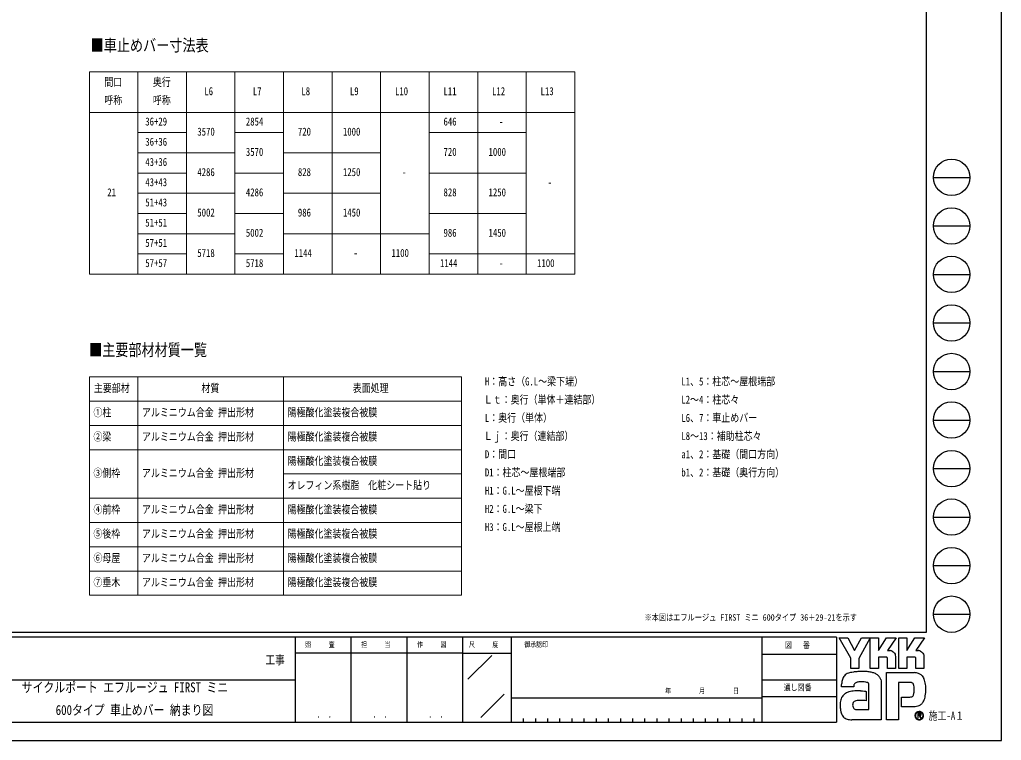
# Model space of a CAD drawing. Units: millimetres, scale not verified. Extents: x -12615 to 12615, y -8910 to 8910.
# Drawn here: x 480 to 12615, y -8910 to 0 of the extents above; entities that cross this region are included whole.
import ezdxf
from ezdxf.enums import TextEntityAlignment as Align

# ---------------------------------------------------------------- set-up
doc = ezdxf.new("R2010")
doc.units = ezdxf.units.MM
doc.header["$LTSCALE"] = 40
doc.layers.add('0-1_TABLE1', color=7, linetype='Continuous', lineweight=18)
doc.layers.add('0-2_USER1', color=3, linetype='Continuous')
doc.layers.add('0-7_YKK_ZWAK', color=7, linetype='Continuous')
doc.styles.add('ＭＳ ゴシック', font='')
doc.styles.get('ＭＳ ゴシック').set_extended_font_data('MS Gothic')

msp = doc.modelspace()

# ---------------------------------------------------------------- linework, layer by layer
at = {"layer": '0-1_TABLE1'}
for p, q in [((1341.76, -646.22), (7341.76, -646.22)), ((1341.76, -646.22), (1341.76, -3146.22)), ((1941.76, -646.22), (1941.76, -3146.22)), ((2541.76, -646.22), (2541.76, -3146.22)), ((3141.76, -646.22), (3141.76, -3146.22)), ((3741.76, -646.22), (3741.76, -3146.22)), ((4341.76, -646.22), (4341.76, -3146.22)), ((4941.76, -646.22), (4941.76, -3146.22)), ((5541.76, -646.22), (5541.76, -3146.22)), ((6141.76, -646.22), (6141.76, -3146.22)), ((6741.76, -646.22), (6741.76, -3146.22)), ((7341.76, -646.22), (7341.76, -3146.22)), ((1341.76, -1146.22), (7341.76, -1146.22)), ((1941.76, -1396.22), (2541.76, -1396.22)), ((3141.76, -1396.22), (3741.76, -1396.22)), ((5541.76, -1396.22), (6741.76, -1396.22)), ((1941.76, -1646.22), (3141.76, -1646.22)), ((3741.76, -1646.22), (4941.76, -1646.22)), ((1941.76, -1896.22), (2541.76, -1896.22)), ((3141.76, -1896.22), (3741.76, -1896.22)), ((5541.76, -1896.22), (6741.76, -1896.22)), ((1941.76, -2146.22), (3141.76, -2146.22)), ((3741.76, -2146.22), (4941.76, -2146.22)), ((1941.76, -2396.22), (2541.76, -2396.22)), ((3141.76, -2396.22), (3741.76, -2396.22)), ((5541.76, -2396.22), (6741.76, -2396.22)), ((1941.76, -2646.22), (3141.76, -2646.22)), ((3741.76, -2646.22), (5541.76, -2646.22)), ((1941.76, -2896.22), (2541.76, -2896.22)), ((3141.76, -2896.22), (3741.76, -2896.22)), ((5541.76, -2896.22), (7341.76, -2896.22)), ((1341.76, -3146.22), (7341.76, -3146.22)), ((1341.76, -4417.03), (5941.76, -4417.03)), ((1341.76, -4417.03), (1341.76, -7117.03)), ((1941.76, -4417.03), (1941.76, -7117.03)), ((3741.76, -4417.03), (3741.76, -7117.03)), ((5941.76, -4417.03), (5941.76, -7117.03)), ((1341.76, -4717.03), (5941.76, -4717.03)), ((1341.76, -5017.03), (5941.76, -5017.03)), ((1341.76, -5317.03), (5941.76, -5317.03)), ((3741.76, -5617.03), (5941.76, -5617.03)), ((1341.76, -5917.03), (5941.76, -5917.03)), ((1341.76, -6217.03), (5941.76, -6217.03)), ((1341.76, -6517.03), (5941.76, -6517.03)), ((1341.76, -6817.03), (5941.76, -6817.03)), ((1341.76, -7117.03), (5941.76, -7117.03))]:
    msp.add_line(p, q, dxfattribs=at)
at = {"layer": '0-7_YKK_ZWAK'}
for p, q in [((11685.06, 8325), (11685.06, -7575)), ((11775.06, -1950), (12225.06, -1950)), ((11775.06, -2550), (12225.06, -2550)), ((11775.06, -3150), (12225.06, -3150)), ((11775.06, -3750), (12225.06, -3750)), ((11775.06, -4350), (12225.06, -4350)), ((11775.06, -4950), (12225.06, -4950)), ((11775.06, -5550), (12225.06, -5550)), ((11775.06, -6150), (12225.06, -6150)), ((11775.06, -6750), (12225.06, -6750)), ((11775.06, -7350), (12225.06, -7350)), ((11685.06, -7575), (-11714.94, -7575)), ((3885.06, -7635), (-14.94, -7635)), ((4575.06, -7635), (4575.06, -8685)), ((5265.06, -7635), (5265.06, -8685)), ((5955.06, -7635), (5955.06, -8685)), ((6555.06, -7635), (5955.06, -7635)), ((9652.56, -7635), (6555.06, -7635)), ((6555.06, -7635), (6555.06, -8685)), ((9652.56, -7635), (9652.56, -8685)), ((10575.06, -7635), (9652.56, -7635)), ((10575.06, -7635), (10575.06, -8685)), ((5955.06, -7830), (3885.06, -7830)), ((5955.06, -7830), (6555.06, -7830)), ((6021.31, -8154.87), (6315.11, -7861.08)), ((9652.56, -7845), (10575.06, -7845)), ((-14.94, -8160), (3885.06, -8160)), ((9652.56, -8160), (10575.06, -8160)), ((6182.02, -8627.97), (6470.68, -8339.3)), ((10575.06, -8370), (9652.56, -8370)), ((6555.06, -8385), (9652.56, -8385)), ((-14.94, -8685), (3885.06, -8685)), ((3885.06, -8685), (5955.06, -8685)), ((5955.06, -8685), (6555.06, -8685)), ((6555.06, -8685), (9652.56, -8685)), ((6705.06, -8640), (6705.06, -8685)), ((6855.06, -8640), (6855.06, -8685)), ((7005.06, -8640), (7005.06, -8685)), ((7155.06, -8640), (7155.06, -8685)), ((7305.06, -8640), (7305.06, -8685)), ((7455.06, -8640), (7455.06, -8685)), ((7605.06, -8640), (7605.06, -8685)), ((7755.06, -8640), (7755.06, -8685)), ((7905.06, -8640), (7905.06, -8685)), ((8055.06, -8640), (8055.06, -8685)), ((8205.06, -8640), (8205.06, -8685)), ((8355.06, -8640), (8355.06, -8685)), ((8505.06, -8640), (8505.06, -8685)), ((8655.06, -8640), (8655.06, -8685)), ((8805.06, -8640), (8805.06, -8685)), ((8955.06, -8640), (8955.06, -8685)), ((9105.06, -8640), (9105.06, -8685)), ((9255.06, -8640), (9255.06, -8685)), ((9405.06, -8640), (9405.06, -8685)), ((9555.06, -8640), (9555.06, -8685)), ((9652.56, -8685), (10575.06, -8685)), ((11600.02, -8651.94), (11600.02, -8651.94))]:
    msp.add_line(p, q, dxfattribs=at)
for points in [[(-12615, -8910), (12615, -8910), (12615, 8910), (-12615, 8910)], [(10608.06, -7644), (10718.49, -7644), (10801.41, -7800.3), (10884.12, -7644), (10994.63, -7644), (10853.01, -7895.97), (10853.01, -8022.4), (10752.29, -8022.4), (10752.29, -7892.57)]]:
    msp.add_lwpolyline(points, close=True, dxfattribs=at)
for points in [[(5955.06, -7635), (3885.06, -7635), (3885.06, -8685)], [(11191.64, -7879.83), (11096.31, -7879.83), (11096.31, -8022.29), (10994.74, -8022.29), (10994.74, -7644), (11096.31, -7644), (11096.31, -7798.75), (11196.21, -7644), (11315.52, -7644), (11208.48, -7800.64), (11212.27, -7800.64), (11216.46, -7800.64), (11220.76, -7800.64), (11224.9, -7800.64), (11228.6, -7800.64), (11231.58, -7800.64), (11233.57, -7800.64), (11234.3, -7800.64)], [(11542.53, -7879.83), (11447.31, -7879.83), (11447.31, -8022.4), (11345.69, -8022.4), (11345.69, -7644), (11447.31, -7644), (11447.31, -7798.75), (11547.1, -7644), (11666.41, -7644), (11559.37, -7800.64), (11563.2, -7800.64), (11567.41, -7800.64), (11571.71, -7800.64), (11575.84, -7800.64), (11579.52, -7800.64), (11582.49, -7800.64), (11584.47, -7800.64), (11585.19, -7800.64)], [(11263.52, -7806.64), (11275.65, -7813.57), (11285.92, -7822.6), (11294.18, -7833.36), (11300.27, -7845.45), (11304.03, -7858.49), (11305.32, -7872.11), (11305.32, -8022.65), (11206.23, -8022.65), (11206.23, -7894.23)], [(11614.45, -7806.64), (11626.61, -7813.57), (11636.92, -7822.6), (11645.22, -7833.36), (11651.35, -7845.45), (11655.14, -7858.49), (11656.44, -7872.11), (11656.44, -8022.4), (11557.12, -8022.4), (11557.12, -7894.23)], [(11486.61, -8194.52), (11343.58, -8194.52), (11343.58, -8655), (11193.69, -8655), (11193.69, -8072.37), (11542.06, -8072.37)], [(11636.14, -8113.54), (11645.92, -8125.87), (11653.24, -8137.83), (11658.35, -8148.65)], [(10814.39, -8196.93), (10807.42, -8200.86), (10801.98, -8205.65), (10797.86, -8211.25), (10794.88, -8217.59), (10792.82, -8224.59), (10791.48, -8232.21), (10790.67, -8240.37), (10790.19, -8249), (10640.23, -8249.37), (10640.67, -8228.86), (10641.5, -8205.82)], [(11123.13, -8157.5), (11127.38, -8174.71), (11129.79, -8193.13), (11130.55, -8212.76), (11130.55, -8655), (10768.66, -8655)], [(10871.84, -8296.58), (10900.22, -8298.46), (10922.53, -8300.96), (10937.13, -8303.3), (10942.36, -8304.7), (10942.36, -8419.42), (10925.77, -8417.67), (10907.57, -8416.68), (10888.94, -8416.3), (10871.06, -8416.36), (10855.1, -8416.69), (10842.25, -8417.13), (10833.68, -8417.51), (10830.56, -8417.68), (10817.59, -8420.05), (10806.4, -8423.76), (10797.01, -8428.84), (10789.4, -8435.31), (10783.58, -8443.19), (10779.55, -8452.51), (10777.31, -8463.3), (10776.86, -8475.57), (10778.29, -8489.07), (10781.15, -8500.22), (10785.28, -8509.25), (10790.48, -8516.37), (10796.58, -8521.78), (10803.4, -8525.72), (10810.76, -8528.37), (10818.48, -8529.97), (10977.79, -8529.97), (10977.79, -8235.22), (10977.83, -8229.38), (10977.53, -8223.66), (10976.78, -8218.16), (10975.5, -8212.94), (10973.59, -8208.07), (10970.96, -8203.64), (10967.51, -8199.72), (10963.16, -8196.37)], [(10963.16, -8196.37), (10953.82, -8192.71), (10938.88, -8189.6), (10919.82, -8187.31), (10898.12, -8186.08), (10875.25, -8186.18), (10852.69, -8187.85)], [(11537.48, -8282.99), (11537.29, -8263.9), (11536.38, -8246.69), (11534.23, -8231.59), (11530.31, -8218.78)], [(11623.69, -8462.91), (11609.85, -8473.67), (11595.43, -8482.13), (11580.55, -8488.44), (11565.3, -8492.76), (11549.8, -8495.23), (11534.16, -8496.03), (11380.08, -8496.03), (11380.08, -8374.99), (11466.96, -8374.99), (11482.98, -8374.77), (11497.07, -8373.4), (11509.16, -8369.86)], [(11623.82, -8587.79), (11623.75, -8586.03), (11623.53, -8584.34), (11623.16, -8582.71), (11622.66, -8581.16), (11622.01, -8579.69), (11621.22, -8578.31), (11620.3, -8577.02), (11619.24, -8575.84), (11617.85, -8574.61), (11616.31, -8573.54), (11614.62, -8572.63), (11612.79, -8571.88), (11610.84, -8571.29), (11608.75, -8570.87), (11606.55, -8570.61), (11604.23, -8570.53), (11581.5, -8570.53), (11581.5, -8637.42), (11588.37, -8637.42), (11588.37, -8577.35), (11604.23, -8577.35), (11605.87, -8577.41), (11607.41, -8577.57), (11608.85, -8577.83), (11610.19, -8578.2), (11611.42, -8578.67), (11612.53, -8579.24), (11613.52, -8579.9), (11614.4, -8580.67)], [(11617.08, -8587.79), (11616.66, -8591.01), (11615.51, -8593.54), (11613.78, -8595.47), (11611.64, -8596.87), (11609.23, -8597.83), (11606.71, -8598.42), (11604.25, -8598.72), (11601.99, -8598.8), (11596.03, -8598.8), (11599.04, -8603.91), (11618.68, -8637.65), (11626.54, -8637.65), (11607.6, -8605.17), (11609.37, -8604.82), (11611.07, -8604.37), (11612.67, -8603.83), (11614.19, -8603.2), (11615.6, -8602.47), (11616.92, -8601.65), (11618.14, -8600.73), (11619.24, -8599.73)]]:
    msp.add_lwpolyline(points, dxfattribs=at)
for centre in [(12000.06, -1950), (12000.06, -2550), (12000.06, -3150), (12000.06, -3750), (12000.06, -4350), (12000.06, -4950), (12000.06, -5550), (12000.06, -6150), (12000.06, -6750), (12000.06, -7350)]:
    msp.add_circle(centre, 225, dxfattribs=at)
for centre, radius, start, end in [((11192.17, -7893.88), 14.06, 358.57817, 92.1683), ((11234.45, -7875.57), 74.93, 78.26798, 90.11215), ((11235.52, -7870.11), 69.37, 66.19963, 78.22058), ((11543.13, -7893.81), 14, 358.29941, 92.43455), ((11585.34, -7875.7), 75.07, 78.27851, 90.10826), ((11586.37, -7870.44), 69.7, 66.2483, 78.23226), ((10754.81, -8183.52), 108.22, 138.03852, 152.12015), ((10754.79, -8184.02), 108.55, 122.60463, 137.83438), ((10769.15, -8207.24), 135.84, 108.37421, 122.42809), ((10791.88, -8288.08), 219.75, 100.93159, 107.35499), ((10866.16, -8648.45), 587.69, 97.86054, 101.37938), ((10901.03, -8890.74), 832.48, 94.90201, 97.9576), ((10903.41, -8910.14), 852, 91.6169, 94.94971), ((10900.11, -8772.18), 714.01, 87.51794, 91.66439), ((10909.38, -8573.33), 514.94, 81.92631, 87.59083), ((10936.76, -8385.69), 325.32, 73.67137, 82.05943), ((10977.38, -8249.75), 183.45, 60.60528, 73.9085), ((10994.01, -8216.59), 146.41, 52.17347, 59.90542), ((11008.88, -8197.34), 122.08, 43.55042, 52.14561), ((11017.07, -8189.43), 110.69, 34.48659, 43.50182), ((11017.13, -8189.26), 110.55, 25.58915, 34.43128), ((11536.36, -8232.64), 160.37, 78.73198, 87.96551), ((11541.07, -8208.59), 135.87, 69.03034, 78.69541), ((11545.45, -8196.9), 123.38, 59.39484, 68.9885), ((11547.48, -8193.34), 119.28, 50.3012, 59.3616), ((11546.74, -8194.18), 120.4, 42.05209, 50.28551), ((10913.41, -8221.38), 272.36, 171.55622, 176.72493), ((10821.12, -8207.6), 179.04, 163.48385, 171.57982), ((10774.82, -8193.86), 130.74, 152.2125, 163.4865), ((10853.97, -8290.89), 101.95, 102.4979, 112.84632), ((10873.7, -8375.98), 189.3, 96.37207, 102.75341), ((11007.29, -8193.87), 121.41, 17.43089, 25.54591), ((11487.42, -8268.03), 73.52, 77.94572, 90.63794), ((11493.81, -8238.05), 42.86, 60.20991, 77.92418), ((11497.96, -8230.26), 34.04, 39.8078, 59.75378), ((11492.14, -8234.71), 41.37, 22.65544, 39.38165), ((11487.28, -8228.44), 188.76, 14.76267, 25.00486), ((11371.51, -8259.99), 308.76, 7.9139, 14.95041), ((11255.87, -8276.8), 425.61, 2.54376, 8.01251), ((10754.78, -8438.01), 127.65, 142.04688, 153.80771), ((10750.42, -8434.88), 122.29, 130.60221, 141.94427), ((10757.63, -8443.54), 133.55, 120.60724, 130.53081), ((10771.85, -8467.72), 161.6, 112.58838, 120.58162), ((10790.98, -8513.7), 211.4, 106.61303, 112.59024), ((10821.07, -8614.84), 316.93, 99.87193, 106.59825), ((10837.93, -8709.82), 413.39, 94.78469, 99.91711), ((10846.14, -8804.31), 508.24, 90.80099, 94.81812), ((10847.39, -8874.68), 578.61, 87.57779, 90.82714), ((11495.16, -8338.28), 34.54, 293.91672, 314.09376), ((11490.45, -8334.13), 40.8, 314.78099, 333.92928), ((11460.15, -8319.42), 74.48, 334.00676, 347.34989), ((11377.49, -8300.27), 159.33, 347.14308, 355.40008), ((11196.61, -8284.73), 340.88, 355.2339, 0.29193), ((11307.45, -8294.38), 373.25, 347.15166, 352.97565), ((11208.51, -8281.51), 473.02, 352.8937, 357.82206), ((11189.59, -8280.29), 491.98, 357.76419, 2.60674), ((10914.4, -8470.46), 291.87, 174.55588, 182.47272), ((11077.49, -8467.89), 454.94, 181.90948, 187.89042), ((10826.95, -8462.09), 204.02, 164.97537, 174.56739), ((10777.37, -8448.87), 152.71, 153.89178, 164.94341), ((11523.69, -8350.16), 150.71, 311.57033, 318.66243), ((11506.24, -8334.86), 173.92, 318.67367, 325.29112), ((11551.08, -8368.28), 118.04, 326.23251, 339.61931), ((11440.22, -8325.35), 236.92, 339.22498, 347.31457), ((10886.08, -8494.82), 261.65, 187.80471, 196.36971), ((10785.01, -8524.67), 156.26, 196.3102, 208.20993), ((10741.01, -8548.09), 106.41, 208.29777, 223.35561), ((11599.78, -8604.63), 52.6, 179.86065, 225.14399), ((11600.11, -8604.57), 52.92, 90.09157, 179.92363), ((11599.77, -8604.4), 47.06, 134.8007, 180.12175), ((11599.58, -8604.7), 46.87, 179.75513, 225.29722), ((11599.91, -8604.13), 46.97, 89.86602, 135.149), ((11600.1, -8604.47), 52.82, 44.93442, 90.08536), ((11600.12, -8604.49), 47.33, 45.03108, 90.11509), ((11599.95, -8604.42), 47.52, 270.09072, 359.90926), ((11607.02, -8587.51), 10.06, 358.3894, 42.86139), ((11607.22, -8588.27), 16.6, 316.37674, 1.6565), ((11600.15, -8604.5), 47.31, 0.00643, 45.07115), ((11600.52, -8604.31), 52.41, 359.78949, 45.13288), ((11600.39, -8604.71), 52.54, 314.92572, 0.23508), ((10731.08, -8556.83), 93.2, 223.64205, 239.63663), ((10739.32, -8541.84), 110.3, 239.8785, 253.65355), ((10754.4, -8490.03), 164.26, 253.69102, 263.74909), ((10767.18, -8376.29), 278.71, 263.68487, 270.30455), ((11600.03, -8604.63), 52.77, 224.94536, 269.98445), ((11599.93, -8605.12), 46.82, 224.62822, 270.10973), ((11600.03, -8604.37), 53.04, 269.98802, 314.93777)]:
    msp.add_arc(centre, radius, start, end, dxfattribs=at)

# ---------------------------------------------------------------- texts
at = {"layer": '0-1_TABLE1', "style": 'ＭＳ ゴシック', "width": 0.8}
for s, p in [('間口', (1526.56, -851.22)), ('奥行', (2126.56, -851.22)), ('L6', (2762.56, -963.72)), ('L7', (3362.56, -963.72)), ('L8', (3962.56, -963.72)), ('L9', (4562.56, -963.72)), ('L10', (5119.36, -963.72)), ('L11', (5719.36, -963.72)), ('L12', (6319.36, -963.72)), ('L13', (6919.36, -963.72)), ('呼称', (1526.56, -1076.22)), ('呼称', (2126.56, -1076.22)), ('36+29', (2032.96, -1338.72)), ('2854', (3276.16, -1338.72)), ('646', (5719.36, -1338.72)), ('-', (6405.76, -1338.72)), ('3570', (2676.16, -1463.72)), ('720', (3919.36, -1463.72)), ('1000', (4476.16, -1463.72)), ('36+36', (2032.96, -1588.72)), ('3570', (3276.16, -1713.72)), ('720', (5719.36, -1713.72)), ('1000', (6276.16, -1713.72)), ('43+36', (2032.96, -1838.72)), ('4286', (2676.16, -1963.72)), ('828', (3919.36, -1963.72)), ('1250', (4476.16, -1963.72)), ('-', (5205.76, -1963.72)), ('43+43', (2032.96, -2088.72)), ('-', (7005.76, -2088.72)), ('21', (1562.56, -2213.72)), ('4286', (3276.16, -2213.72)), ('828', (5719.36, -2213.72)), ('1250', (6276.16, -2213.72)), ('51+43', (2032.96, -2338.72)), ('5002', (2676.16, -2463.72)), ('986', (3919.36, -2463.72)), ('1450', (4476.16, -2463.72)), ('51+51', (2032.96, -2588.72)), ('5002', (3276.16, -2713.72)), ('986', (5719.36, -2713.72)), ('1450', (6276.16, -2713.72)), ('57+51', (2032.96, -2838.72)), ('5718', (2676.16, -2963.72)), ('1144', (3876.16, -2963.72)), ('-', (4605.76, -2963.72)), ('1100', (5076.16, -2963.72)), ('57+57', (2032.96, -3088.72)), ('5718', (3276.16, -3088.72)), ('1144', (5676.16, -3088.72)), ('-', (6405.76, -3088.72)), ('1100', (6876.16, -3088.72)), ('主要部材', (1396.96, -4634.53)), ('材質', (2726.56, -4634.53)), ('表面処理', (4596.96, -4634.53)), ('①柱', (1391.76, -4934.53)), ('アルミニウム合金 押出形材', (1991.76, -4934.53)), ('陽極酸化塗装複合被膜', (3791.76, -4934.53)), ('②梁', (1391.76, -5234.53)), ('アルミニウム合金 押出形材', (1991.76, -5234.53)), ('陽極酸化塗装複合被膜', (3791.76, -5234.53)), ('陽極酸化塗装複合被膜', (3791.76, -5534.53)), ('③側枠', (1391.76, -5684.53)), ('アルミニウム合金 押出形材', (1991.76, -5684.53)), ('オレフィン系樹脂\u3000化粧シート貼り', (3791.76, -5834.53)), ('④前枠', (1391.76, -6134.53)), ('アルミニウム合金 押出形材', (1991.76, -6134.53)), ('陽極酸化塗装複合被膜', (3791.76, -6134.53)), ('⑤後枠', (1391.76, -6434.53)), ('アルミニウム合金 押出形材', (1991.76, -6434.53)), ('陽極酸化塗装複合被膜', (3791.76, -6434.53)), ('⑥母屋', (1391.76, -6734.53)), ('アルミニウム合金 押出形材', (1991.76, -6734.53)), ('陽極酸化塗装複合被膜', (3791.76, -6734.53)), ('⑦垂木', (1391.76, -7034.53)), ('アルミニウム合金 押出形材', (1991.76, -7034.53)), ('陽極酸化塗装複合被膜', (3791.76, -7034.53))]:
    msp.add_text(s, height=98.97, dxfattribs=at).set_placement(p, align=Align.BOTTOM_LEFT)
at = {"layer": '0-2_USER1', "style": 'ＭＳ ゴシック', "width": 0.8}
for s, height, p in [('■車止めバー寸法表', 148.5, (1357.4, -435.69)), ('■主要部材材質一覧', 148.5, (1338.07, -4201.47)), ('H：高さ（G.L～梁下端）', 98.97, (6230.6, -4552.03)), ('L1、5：柱芯～屋根端部', 98.97, (8659.16, -4552.03)), ('Ｌｔ：奥行（単体＋連結部）', 98.97, (6216.2, -4777.03)), ('L2～4：柱芯々', 98.97, (8659.16, -4777.03)), ('L：奥行（単体）', 98.97, (6230.6, -5002.03)), ('L6、7：車止めバー', 98.97, (8659.16, -5002.03)), ('Ｌｊ：奥行（連結部）', 98.97, (6216.2, -5227.03)), ('L8～13：補助柱芯々', 98.97, (8659.16, -5227.03)), ('D：間口', 98.97, (6230.6, -5452.03)), ('a1、2：基礎（間口方向）', 98.97, (8659.16, -5452.03)), ('D1：柱芯～屋根端部', 98.97, (6230.6, -5677.03)), ('b1、2：基礎（奥行方向）', 98.97, (8659.16, -5677.03)), ('H1：G.L～屋根下端', 98.97, (6230.6, -5902.03)), ('H2：G.L～梁下', 98.97, (6230.6, -6127.03)), ('H3：G.L～屋根上端', 98.97, (6230.6, -6352.03)), ('※本図はエフルージュ FIRST ミニ 600タイプ 36＋29-21を示す', 79.18, (8204, -7453.34)), ('サイクルポート エフルージュ FIRST ミニ', 123.2, (504.76, -8352.95)), (' 600タイプ 車止めバー 納まり図', 123.2, (858.68, -8632.95))]:
    msp.add_text(s, height=height, dxfattribs=at).set_placement(p, align=Align.BOTTOM_LEFT)
at = {"layer": '0-7_YKK_ZWAK', "style": 'ＭＳ ゴシック', "width": 0.8}
for s, height, p in [('照     査', 65.98, (4009.26, -7777.5)), ('担     当', 65.98, (4701.66, -7777.5)), ('作     図', 65.98, (5391.66, -7777.5)), ('尺     度', 65.98, (6034.26, -7777.5)), ('御承認印', 65.98, (6717.41, -7777.5)), ('図\u3000 番', 76.98, (9940.21, -7792.5)), ('工事', 110, (3517, -8002.4)), ('通し図番', 76.98, (9923.41, -8317.5)), ('年        月        日', 65.98, (8459.72, -8349.64)), ('． ．', 77.75, (4155, -8653.06)), ('． ．', 77.75, (4845, -8653.06)), ('． ．', 77.75, (5535, -8653.06)), ('施工-A１', 98.97, (11715.06, -8685))]:
    msp.add_text(s, height=height, dxfattribs=at).set_placement(p, align=Align.BOTTOM_LEFT)

doc.saveas('drawing.dxf')
